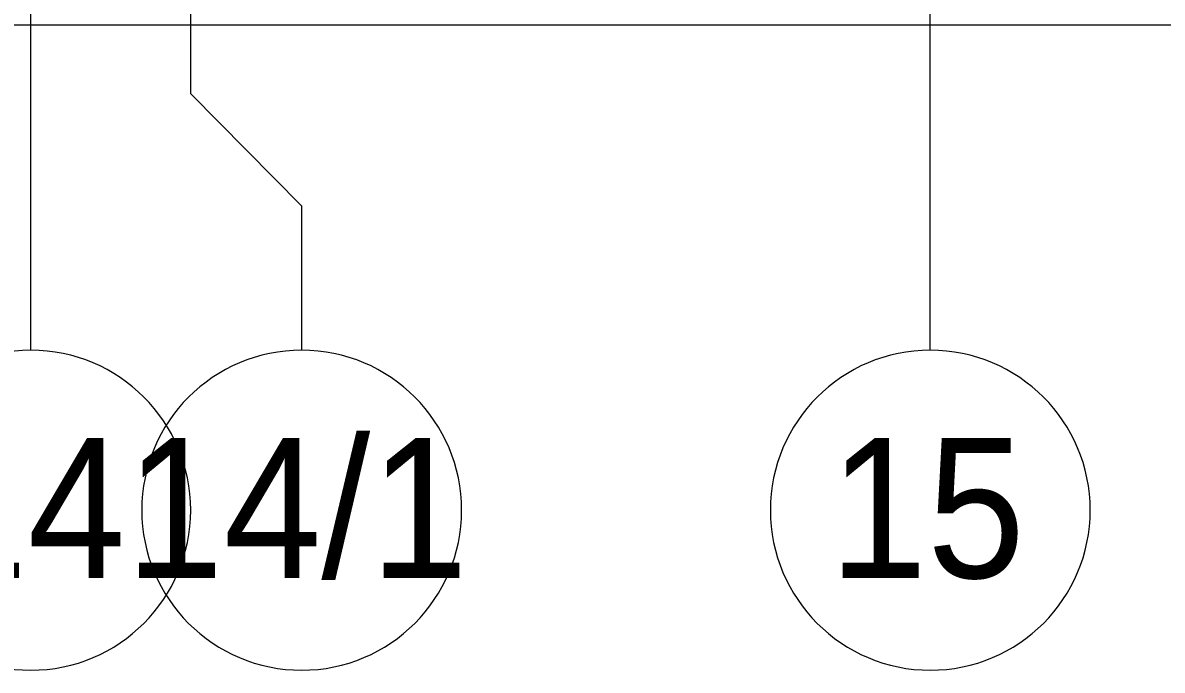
# Model space of a CAD drawing. Header units: millimetres. Extents: x -249154 to 415037, y -45458 to 354837.
# Drawn here: x 47685 to 53385, y -3642 to -405 of the extents above; entities that cross this region are included whole.
import ezdxf

# ---------------------------------------------------------------- set-up
doc = ezdxf.new("R2010")
doc.units = ezdxf.units.MM
for name, color, linetype, lineweight in [('A-WALL', 7, 'Continuous', 5), ('Оси', 7, 'Continuous', 9), ('Оси-1', 7, 'Continuous', 20)]:
    doc.layers.add(name, color=color, linetype=linetype, lineweight=lineweight)
doc.styles.add('Arial', font='arial.ttf', dxfattribs={"width": 0.9, "height": 700})

# ---------------------------------------------------------------- blocks, each defined once
blk = doc.blocks.new('Ось сетки - D8-29747960-Объем проектирования 1 этажа')
at = {"layer": 'Оси-1'}
for start, end in [(360, 180), (180, 360)]:
    blk.add_arc((0, 0), 4, start, end, dxfattribs=at)

msp = doc.modelspace()

# ---------------------------------------------------------------- linework, layer by layer
at = {"layer": 'A-WALL'}
msp.add_line((72344.7, -416.1), (-225.3, -416.1), dxfattribs=at)
at = {"layer": 'Оси'}
for points in [[(47724.7, -2042.3), (47724.7, 2957.7), (47724.7, 22262), (47724.7, 27262)], [(49080, -2042.3), (49080, -1322.8), (48524.7, -759.5), (48524.7, 4240.5), (48524.7, 22262), (48524.7, 27262)], [(52224.7, -2042.3), (52224.7, 2957.7), (52224.7, 22262), (52224.7, 27262)]]:
    msp.add_lwpolyline(points, dxfattribs=at)

# ---------------------------------------------------------------- block references
at = {"layer": 'Оси-1', "xscale": 199.9999999999999, "yscale": 199.9999999999999, "zscale": 199.9999999999999}
for p in [(47724.7, -2842.3), (49080, -2842.3), (52224.7, -2842.3)]:
    msp.add_blockref('Ось сетки - D8-29747960-Объем проектирования 1 этажа', p, dxfattribs=at)

# ---------------------------------------------------------------- texts
at = {"layer": 'Оси', "char_height": 700, "attachment_point": 1, "style": 'Arial'}
for s, insert, width in [('14/1', (48199.5, -2481), 2121.265), ('14', (47219.5, -2481), 1212.151), ('15', (51719.5, -2481), 1212.151)]:
    msp.add_mtext(s, dxfattribs=dict(at, insert=insert, width=width))

doc.saveas('drawing.dxf')
